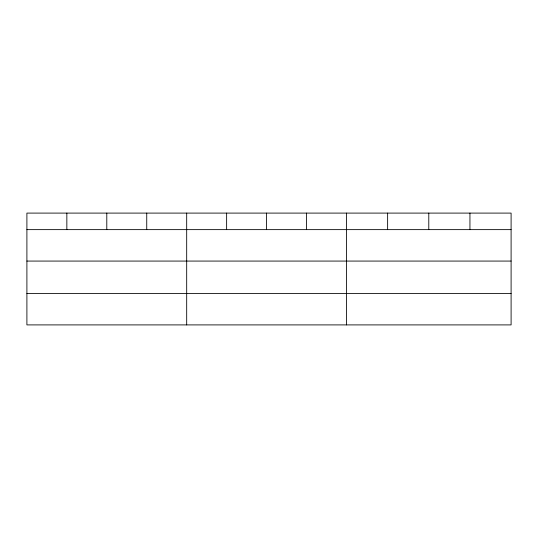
<?xml version="1.0" encoding="UTF-8"?>
<svg xmlns="http://www.w3.org/2000/svg" width="538" height="538" viewBox="0 0 538 538"><rect width="100%" height="100%" fill="white"/><g stroke="black" fill="none" stroke-linecap="round" stroke-linejoin="round"><path stroke-width="0.81" d="M511.1 261.071L511.1 213.095L26.9 213.095L26.9 324.905L511.1 324.905L511.1 261.071L26.9 261.071M26.9 229.632L511.1 229.632M26.9 293.466L511.1 293.466M469.943 213.095L469.943 229.632M428.786 213.095L428.786 229.632M387.629 213.095L387.629 229.632M346.472 213.095L346.472 324.905M306.526 213.095L306.526 229.632M266.579 213.095L266.579 229.632M226.632 213.095L226.632 229.632M186.686 213.095L186.686 324.905M146.739 213.095L146.739 229.632M106.793 213.095L106.793 229.632M66.847 213.095L66.847 229.632"/></g></svg>
